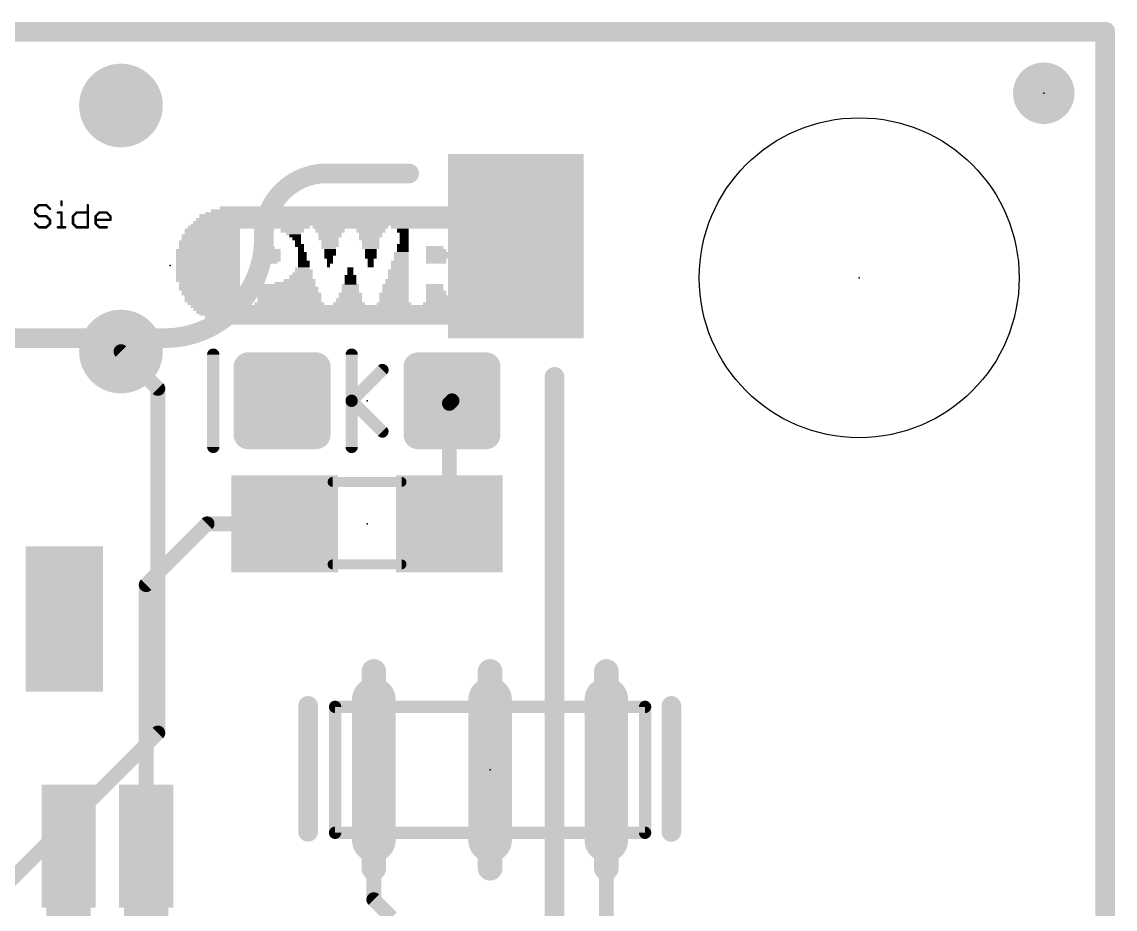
# Model space of a CAD drawing. Extents: x -41 to 66, y -16 to 27.
# Drawn here: x 14.22 to 25.5, y 17.61 to 26.77 of the extents above; entities that cross this region are included whole.
import ezdxf

# ---------------------------------------------------------------- set-up
doc = ezdxf.new("R2010")
doc.units = 0
for name, color, linetype in [('1', 12, 'CONTINUOUS'), ('16', 132, 'CONTINUOUS'), ('17', 110, 'CONTINUOUS'), ('20', 31, 'CONTINUOUS'), ('21', 41, 'CONTINUOUS'), ('22', 40, 'CONTINUOUS'), ('23', 53, 'CONTINUOUS'), ('51', 53, 'CONTINUOUS')]:
    doc.layers.add(name, color=color, linetype=linetype)

# ---------------------------------------------------------------- blocks, each defined once
blk = doc.blocks.new('RECT160000X160000R30')
at = {"const_width": 0.15}
blk.add_lwpolyline([(0.425, -0.35), (0.425, 0.35, 0.4142), (0.35, 0.425), (-0.35, 0.425, 0.4142), (-0.425, 0.35), (-0.425, -0.35, 0.4142), (-0.35, -0.425), (0.35, -0.425, 0.4142)], format="xyb", close=True, dxfattribs=at)
blk.add_solid([(-0.3754, -0.3754), (0.3754, -0.3754), (-0.3754, 0.3754), (0.3754, 0.3754)])
blk = doc.blocks.new('PIE')
at = {"const_width": 0.5}
blk.add_lwpolyline([(0, -0.25, 1), (0, 0.25, 1), (0, -0.25)], format="xyb", dxfattribs=at)
blk = doc.blocks.new('RECT')
blk.add_solid([(-0.5, -0.5), (0.5, -0.5), (-0.5, 0.5), (0.5, 0.5)])
blk = doc.blocks.new('ROUNDP')
at = {"const_width": 0.5}
blk.add_lwpolyline([(0, -0.25, 1), (0, 0.25, 1), (0, -0.25)], format="xyb", dxfattribs=at)
blk = doc.blocks.new('RECT72000X304800R100')
at = {"const_width": 0.225}
blk.add_lwpolyline([(0.1125, -0.7275), (0.1125, 0.7275, 0.4142), (0, 0.84), (0, 0.84, 0.4142), (-0.1125, 0.7275), (-0.1125, -0.7275, 0.4142), (0, -0.84), (0, -0.84, 0.4142)], format="xyb", close=True, dxfattribs=at)
blk.add_solid([(-0.0254, -0.7529), (0.0254, -0.7529), (-0.0254, 0.7529), (0.0254, 0.7529)])

msp = doc.modelspace()

# ---------------------------------------------------------------- linework, layer by layer
at = {"layer": '1'}
for points, const_width in [([(0, 26.67), (25.4, 26.67)], 0.2032), ([(25.4, 26.67), (25.4, 0)], 0.2032), ([(18.63, 22.833), (18.657, 22.86)], 0.1524), ([(18.63, 21.59), (18.63, 22.833)], 0.1524), ([(16.129, 21.59), (15.5, 20.961)], 0.1524), ([(16.93, 21.59), (16.129, 21.59)], 0.1524), ([(15.5, 18.2626), (15.5, 20.961)], 0.1524), ([(17.85, 19.05), (17.85, 20.066)], 0.254), ([(19.05, 19.05), (19.05, 20.066)], 0.254), ([(20.25, 19.05), (20.25, 20.066)], 0.254), ([(17.85, 18.034), (17.85, 19.05)], 0.254), ([(17.85, 19.05), (17.85, 17.71)], 0.1524), ([(19.05, 19.05), (19.05, 18.034)], 0.254), ([(20.25, 19.05), (20.25, 18.034)], 0.254), ([(20.25, 19.05), (20.25, 17.075)], 0.1524), ([(17.85, 17.71), (18.034, 17.526)], 0.1524)]:
    msp.add_lwpolyline(points, dxfattribs=dict(at, const_width=const_width))
for points, const_width in [([(25.4508, 26.67, 1), (25.3492, 26.67)], 0.1016), ([(25.4, 26.6192, 1), (25.4, 26.7208)], 0.1016), ([(18.6681, 22.833, 1), (18.5919, 22.833)], 0.0762), ([(18.6839, 22.8331, 1), (18.6301, 22.8869)], 0.0762), ([(18.6031, 22.8599, 1), (18.6569, 22.8061)], 0.0762), ([(16.129, 21.6281, 1), (16.129, 21.5519)], 0.0762), ([(16.1559, 21.5631, 1), (16.1021, 21.6169)], 0.0762), ([(16.93, 21.5519, 1), (16.93, 21.6281)], 0.0762), ([(18.5919, 21.59, 1), (18.6681, 21.59)], 0.0762), ([(15.5381, 20.961, 1), (15.4619, 20.961)], 0.0762), ([(15.4731, 20.9879, 1), (15.5269, 20.9341)], 0.0762), ([(17.9135, 20.066, 1), (17.7865, 20.066)], 0.127), ([(19.1135, 20.066, 1), (18.9865, 20.066)], 0.127), ([(20.3135, 20.066, 1), (20.1865, 20.066)], 0.127), ([(17.9135, 19.05, 1), (17.7865, 19.05)], 0.127), ([(17.7865, 19.05, 1), (17.9135, 19.05)], 0.127), ([(17.8881, 19.05, 1), (17.8119, 19.05)], 0.0762), ([(19.1135, 19.05, 1), (18.9865, 19.05)], 0.127), ([(18.9865, 19.05, 1), (19.1135, 19.05)], 0.127), ([(20.3135, 19.05, 1), (20.1865, 19.05)], 0.127), ([(20.1865, 19.05, 1), (20.3135, 19.05)], 0.127), ([(20.2881, 19.05, 1), (20.2119, 19.05)], 0.0762), ([(15.4619, 18.2626, 1), (15.5381, 18.2626)], 0.0762), ([(17.7865, 18.034, 1), (17.9135, 18.034)], 0.127), ([(18.9865, 18.034, 1), (19.1135, 18.034)], 0.127), ([(20.1865, 18.034, 1), (20.3135, 18.034)], 0.127), ([(17.8119, 17.71, 1), (17.8881, 17.71)], 0.0762), ([(17.8769, 17.7369, 1), (17.8231, 17.6831)], 0.0762)]:
    msp.add_lwpolyline(points, format="xyb", dxfattribs=dict(at, const_width=const_width))
at = {"layer": '16'}
for points, const_width in [([(0, 26.67), (25.4, 26.67)], 0.2032), ([(25.4, 26.67), (25.4, 0)], 0.2032), ([(15.621, 22.987), (15.24, 23.368)], 0.1524), ([(15.621, 19.431), (15.621, 22.987)], 0.1524), ([(13.97, 17.78), (15.621, 19.431)], 0.1524)]:
    msp.add_lwpolyline(points, dxfattribs=dict(at, const_width=const_width))
for points, const_width in [([(25.4508, 26.67, 1), (25.3492, 26.67)], 0.1016), ([(25.4, 26.6192, 1), (25.4, 26.7208)], 0.1016), ([(15.2669, 23.3949, 1), (15.2131, 23.3411)], 0.0762), ([(15.6591, 22.987, 1), (15.5829, 22.987)], 0.0762), ([(15.5941, 22.9601, 1), (15.6479, 23.0139)], 0.0762), ([(15.5829, 19.431, 1), (15.6591, 19.431)], 0.0762), ([(15.6479, 19.4041, 1), (15.5941, 19.4579)], 0.0762)]:
    msp.add_lwpolyline(points, format="xyb", dxfattribs=dict(at, const_width=const_width))
at = {"layer": '20', "const_width": 0.2032}
for points in [[(25.4, 26.67), (0, 26.67)], [(25.4, 0), (25.4, 26.67)]]:
    msp.add_lwpolyline(points, dxfattribs=at)
at = {"layer": '20', "const_width": 0.1016}
for points in [[(25.4508, 26.67, 1), (25.3492, 26.67)], [(25.4, 26.6192, 1), (25.4, 26.7208)]]:
    msp.add_lwpolyline(points, format="xyb", dxfattribs=at)
at = {"layer": '20'}
msp.add_circle((22.86, 24.13), 1.651, dxfattribs=at)
at = {"layer": '21'}
for points, const_width in [([(16.1925, 22.3838), (16.1925, 23.3362)], 0.127), ([(17.1713, 18.4102), (17.1713, 19.7102)], 0.2032), ([(20.9211, 19.7102), (20.9211, 18.4102)], 0.2032)]:
    msp.add_lwpolyline(points, dxfattribs=dict(at, const_width=const_width))
for points, const_width in [([(16.2242, 23.3362, 1), (16.1608, 23.3362)], 0.0635), ([(16.1608, 22.3838, 1), (16.2242, 22.3838)], 0.0635), ([(17.2221, 19.7102, 1), (17.1205, 19.7102)], 0.1016), ([(20.9719, 19.7102, 1), (20.8703, 19.7102)], 0.1016), ([(17.1205, 18.4102, 1), (17.2221, 18.4102)], 0.1016), ([(20.8703, 18.4102, 1), (20.9719, 18.4102)], 0.1016)]:
    msp.add_lwpolyline(points, format="xyb", dxfattribs=dict(at, const_width=const_width))
at = {"layer": '22'}
for points, const_width in [([(17.415, 25.206, 0.4599), (16.715, 24.506)], 0.2032), ([(17.415, 25.2568, 1), (17.415, 25.1552)], 0.1016), ([(17.4111, 25.1553, 1), (17.4189, 25.2567)], 0.1016), ([(18.215, 25.1552, 1), (18.215, 25.2568)], 0.1016), ([(15.715, 23.506, 0.4), (16.715, 24.506)], 0.2032), ([(16.7658, 24.5048, 1), (16.6642, 24.5072)], 0.1016), ([(16.6643, 24.5021, 1), (16.7657, 24.5099)], 0.1016), ([(15.7138, 23.5568, 1), (15.7162, 23.4552)], 0.1016), ([(15.715, 23.4552, 1), (15.715, 23.5568)], 0.1016), ([(19.7658, 23.106, 1), (19.6642, 23.106)], 0.1016)]:
    msp.add_lwpolyline(points, format="xyb", dxfattribs=dict(at, const_width=const_width))
at = {"layer": '22', "const_width": 0.2032}
for points in [[(17.415, 25.206), (18.215, 25.206)], [(15.715, 23.506), (7.315, 23.506)], [(19.715, 9.906), (19.715, 23.106)]]:
    msp.add_lwpolyline(points, dxfattribs=at)
at = {"layer": '23'}
for p in [(24.765, 26.035), (15.748, 24.257), (22.86, 24.13), (17.78, 22.86), (17.78, 21.59), (19.05, 19.05)]:
    msp.add_point(p, dxfattribs=at)
at = {"layer": '51'}
for points, const_width in [([(14.393, 24.8795), (14.3548, 24.8414)], 0.0254), ([(14.3548, 24.8414), (14.3548, 24.8032)], 0.0254), ([(14.4692, 24.8795), (14.393, 24.8795)], 0.0254), ([(14.5074, 24.8414), (14.4692, 24.8795)], 0.0254), ([(14.6269, 24.9176), (14.6269, 24.8795)], 0.0254), ([(14.8972, 24.8795), (14.8972, 24.6507)], 0.0254), ([(14.3548, 24.8032), (14.393, 24.7651)], 0.0254), ([(14.393, 24.7651), (14.4692, 24.7651)], 0.0254), ([(14.4692, 24.7651), (14.5074, 24.727)], 0.0254), ([(14.5074, 24.727), (14.5074, 24.6888)], 0.0254), ([(14.5887, 24.8032), (14.6269, 24.8032)], 0.0254), ([(14.6269, 24.8032), (14.6269, 24.6507)], 0.0254), ([(14.7446, 24.7651), (14.7828, 24.8032)], 0.0254), ([(14.7446, 24.6888), (14.7446, 24.7651)], 0.0254), ([(14.7828, 24.8032), (14.8972, 24.8032)], 0.0254), ([(14.9785, 24.7651), (15.0167, 24.8032)], 0.0254), ([(14.9785, 24.6888), (14.9785, 24.7651)], 0.0254), ([(15.1311, 24.727), (14.9785, 24.727)], 0.0254), ([(15.0167, 24.8032), (15.0929, 24.8032)], 0.0254), ([(15.0929, 24.8032), (15.1311, 24.7651)], 0.0254), ([(15.1311, 24.7651), (15.1311, 24.727)], 0.0254), ([(14.393, 24.6507), (14.3548, 24.6888)], 0.0254), ([(14.4692, 24.6507), (14.393, 24.6507)], 0.0254), ([(14.5074, 24.6888), (14.4692, 24.6507)], 0.0254), ([(14.5887, 24.6507), (14.665, 24.6507)], 0.0254), ([(14.7828, 24.6507), (14.7446, 24.6888)], 0.0254), ([(14.8972, 24.6507), (14.7828, 24.6507)], 0.0254), ([(15.0167, 24.6507), (14.9785, 24.6888)], 0.0254), ([(15.0929, 24.6507), (15.0167, 24.6507)], 0.0254), ([(17.6212, 22.86), (17.6212, 23.3362)], 0.127), ([(17.6212, 22.86), (17.9388, 23.1775)], 0.127), ([(17.6212, 22.3838), (17.6212, 22.86)], 0.127), ([(17.6212, 22.86), (17.9388, 22.5425)], 0.127), ([(17.424, 22.022), (18.136, 22.022)], 0.1016), ([(17.424, 21.171), (18.136, 21.171)], 0.1016), ([(17.45, 19.7), (20.65, 19.7)], 0.127), ([(17.45, 18.4), (17.45, 19.7)], 0.127), ([(20.65, 19.7), (20.65, 18.4)], 0.127), ([(20.65, 18.4), (17.45, 18.4)], 0.127)]:
    msp.add_lwpolyline(points, dxfattribs=dict(at, const_width=const_width))
for points, const_width in [([(14.3612, 24.8414, 1), (14.3485, 24.8414)], 0.0127), ([(14.3504, 24.8459, 1), (14.3593, 24.8369)], 0.0127), ([(14.393, 24.8858, 1), (14.393, 24.8731)], 0.0127), ([(14.3975, 24.875, 1), (14.3885, 24.884)], 0.0127), ([(14.4737, 24.884, 1), (14.4648, 24.875)], 0.0127), ([(14.4692, 24.8731, 1), (14.4692, 24.8858)], 0.0127), ([(14.5029, 24.8369, 1), (14.5119, 24.8459)], 0.0127), ([(14.6332, 24.9176, 1), (14.6205, 24.9176)], 0.0127), ([(14.6205, 24.8795, 1), (14.6332, 24.8795)], 0.0127), ([(14.9035, 24.8795, 1), (14.8908, 24.8795)], 0.0127), ([(14.3485, 24.8032, 1), (14.3612, 24.8032)], 0.0127), ([(14.3593, 24.8077, 1), (14.3504, 24.7987)], 0.0127), ([(14.393, 24.7714, 1), (14.393, 24.7587)], 0.0127), ([(14.3885, 24.7606, 1), (14.3975, 24.7696)], 0.0127), ([(14.4737, 24.7696, 1), (14.4648, 24.7606)], 0.0127), ([(14.4692, 24.7587, 1), (14.4692, 24.7714)], 0.0127), ([(14.5137, 24.727, 1), (14.501, 24.727)], 0.0127), ([(14.5029, 24.7225, 1), (14.5119, 24.7315)], 0.0127), ([(14.5887, 24.8096, 1), (14.5887, 24.7969)], 0.0127), ([(14.6332, 24.8032, 1), (14.6205, 24.8032)], 0.0127), ([(14.6269, 24.7969, 1), (14.6269, 24.8096)], 0.0127), ([(14.751, 24.7651, 1), (14.7383, 24.7651)], 0.0127), ([(14.7402, 24.7696, 1), (14.7491, 24.7606)], 0.0127), ([(14.7828, 24.8096, 1), (14.7828, 24.7969)], 0.0127), ([(14.7873, 24.7987, 1), (14.7783, 24.8077)], 0.0127), ([(14.8972, 24.7969, 1), (14.8972, 24.8096)], 0.0127), ([(14.974, 24.7696, 1), (14.983, 24.7606)], 0.0127), ([(14.9785, 24.7333, 1), (14.9785, 24.7206)], 0.0127), ([(14.9849, 24.7651, 1), (14.9722, 24.7651)], 0.0127), ([(15.0167, 24.8096, 1), (15.0167, 24.7969)], 0.0127), ([(15.0211, 24.7987, 1), (15.0122, 24.8077)], 0.0127), ([(15.0974, 24.8077, 1), (15.0884, 24.7987)], 0.0127), ([(15.0929, 24.7969, 1), (15.0929, 24.8096)], 0.0127), ([(15.1374, 24.7651, 1), (15.1247, 24.7651)], 0.0127), ([(15.1247, 24.727, 1), (15.1374, 24.727)], 0.0127), ([(15.1266, 24.7606, 1), (15.1355, 24.7696)], 0.0127), ([(15.1311, 24.7206, 1), (15.1311, 24.7333)], 0.0127), ([(14.3593, 24.6933, 1), (14.3504, 24.6843)], 0.0127), ([(14.393, 24.6571, 1), (14.393, 24.6443)], 0.0127), ([(14.3885, 24.6462, 1), (14.3975, 24.6552)], 0.0127), ([(14.4648, 24.6552, 1), (14.4737, 24.6462)], 0.0127), ([(14.4692, 24.6443, 1), (14.4692, 24.6571)], 0.0127), ([(14.501, 24.6888, 1), (14.5137, 24.6888)], 0.0127), ([(14.5119, 24.6843, 1), (14.5029, 24.6933)], 0.0127), ([(14.5887, 24.6571, 1), (14.5887, 24.6443)], 0.0127), ([(14.6205, 24.6507, 1), (14.6332, 24.6507)], 0.0127), ([(14.665, 24.6443, 1), (14.665, 24.6571)], 0.0127), ([(14.7491, 24.6933, 1), (14.7402, 24.6843)], 0.0127), ([(14.7383, 24.6888, 1), (14.751, 24.6888)], 0.0127), ([(14.7828, 24.6571, 1), (14.7828, 24.6443)], 0.0127), ([(14.7783, 24.6462, 1), (14.7873, 24.6552)], 0.0127), ([(14.8908, 24.6507, 1), (14.9035, 24.6507)], 0.0127), ([(14.8972, 24.6443, 1), (14.8972, 24.6571)], 0.0127), ([(14.983, 24.6933, 1), (14.974, 24.6843)], 0.0127), ([(14.9722, 24.6888, 1), (14.9849, 24.6888)], 0.0127), ([(15.0167, 24.6571, 1), (15.0167, 24.6443)], 0.0127), ([(15.0122, 24.6462, 1), (15.0211, 24.6552)], 0.0127), ([(15.0929, 24.6443, 1), (15.0929, 24.6571)], 0.0127), ([(17.653, 23.3362, 1), (17.5895, 23.3362)], 0.0635), ([(17.9612, 23.155, 1), (17.9163, 23.2)], 0.0635), ([(17.6437, 22.8825, 1), (17.5988, 22.8375)], 0.0635), ([(17.5988, 22.8825, 1), (17.6437, 22.8375)], 0.0635), ([(17.653, 22.86, 1), (17.5895, 22.86)], 0.0635), ([(17.5895, 22.86, 1), (17.653, 22.86)], 0.0635), ([(17.9163, 22.52, 1), (17.9612, 22.565)], 0.0635), ([(17.5895, 22.3838, 1), (17.653, 22.3838)], 0.0635), ([(17.424, 22.0474, 1), (17.424, 21.9966)], 0.0508), ([(18.136, 21.9966, 1), (18.136, 22.0474)], 0.0508), ([(17.424, 21.1964, 1), (17.424, 21.1456)], 0.0508), ([(18.136, 21.1456, 1), (18.136, 21.1964)], 0.0508), ([(17.45, 19.7317, 1), (17.45, 19.6683)], 0.0635), ([(17.4817, 19.7, 1), (17.4183, 19.7)], 0.0635), ([(20.6818, 19.7, 1), (20.6183, 19.7)], 0.0635), ([(20.65, 19.6683, 1), (20.65, 19.7317)], 0.0635), ([(17.45, 18.4318, 1), (17.45, 18.3683)], 0.0635), ([(17.4183, 18.4, 1), (17.4817, 18.4)], 0.0635), ([(20.6183, 18.4, 1), (20.6818, 18.4)], 0.0635), ([(20.65, 18.3683, 1), (20.65, 18.4318)], 0.0635)]:
    msp.add_lwpolyline(points, format="xyb", dxfattribs=dict(at, const_width=const_width))

# ---------------------------------------------------------------- block references
at = {"layer": '1', "xscale": 0.635, "yscale": 0.635}
msp.add_blockref('PIE', (24.765, 26.035), dxfattribs=at)
at = {"layer": '1', "rotation": 90}
for p in [(16.903, 22.86), (18.657, 22.86)]:
    msp.add_blockref('RECT160000X160000R30', p, dxfattribs=at)
at = {"layer": '1', "xscale": 1.1}
for p in [(16.93, 21.59), (18.63, 21.59)]:
    msp.add_blockref('RECT', p, dxfattribs=at)
at = {"layer": '1'}
for p in [(17.85, 19.05), (19.05, 19.05), (20.25, 19.05)]:
    msp.add_blockref('RECT72000X304800R100', p, dxfattribs=at)
at = {"layer": '1', "xscale": 0.5588, "yscale": 1.27, "rotation": 180}
for p in [(14.7, 18.2626), (15.5, 18.2626)]:
    msp.add_blockref('RECT', p, dxfattribs=at)
at = {"layer": '16', "rotation": 180}
for p, xscale, yscale in [((19.315, 24.456), 1.4, 1.9), ((14.655, 20.606), 0.8, 1.5)]:
    msp.add_blockref('RECT', p, dxfattribs=dict(at, xscale=xscale, yscale=yscale))
at = {"layer": '17', "xscale": 0.8636, "yscale": 0.8636}
for p in [(15.24, 25.908), (15.24, 25.908), (15.24, 23.368), (15.24, 23.368)]:
    msp.add_blockref('ROUNDP', p, dxfattribs=at)
at = {"layer": '21'}
for p, xscale, yscale in [((17.623, 24.822), 2.91, 0.03), ((17.623, 24.852), 2.73, 0.03), ((17.623, 24.702), 3.27, 0.03), ((17.623, 24.732), 3.21, 0.03), ((17.623, 24.767), 3.15, 0.04), ((17.623, 24.797), 3.03, 0.02), ((16.183, 24.617), 0.57, 0.04), ((16.558, 24.652), 1.26, 0.03), ((17.623, 24.677), 3.33, 0.02), ((17.008, 24.617), 0.24, 0.04), ((17.608, 24.652), 0.78, 0.03), ((17.398, 24.617), 0.3, 0.04), ((17.818, 24.617), 0.3, 0.04), ((18.673, 24.652), 1.29, 0.03), ((18.148, 24.617), 0.12, 0.04), ((18.988, 24.617), 0.72, 0.04), ((16.153, 24.497), 0.63, 0.04), ((16.168, 24.562), 0.6, 0.03), ((16.168, 24.532), 0.6, 0.03), ((16.183, 24.582), 0.57, 0.03), ((17.023, 24.582), 0.15, 0.03), ((17.038, 24.562), 0.12, 0.03), ((17.053, 24.532), 0.09, 0.03), ((17.068, 24.497), 0.06, 0.04), ((17.398, 24.582), 0.24, 0.03), ((17.398, 24.562), 0.24, 0.03), ((17.383, 24.532), 0.21, 0.03), ((17.398, 24.497), 0.18, 0.04), ((17.818, 24.582), 0.24, 0.03), ((17.818, 24.562), 0.24, 0.03), ((17.803, 24.532), 0.21, 0.03), ((17.818, 24.497), 0.18, 0.04), ((18.163, 24.582), 0.09, 0.03), ((18.163, 24.562), 0.09, 0.03), ((18.163, 24.532), 0.09, 0.03), ((18.163, 24.497), 0.09, 0.04), ((19.018, 24.582), 0.66, 0.03), ((19.048, 24.562), 0.66, 0.03), ((19.063, 24.532), 0.63, 0.03), ((19.093, 24.497), 0.63, 0.04), ((16.138, 24.412), 0.66, 0.03), ((16.138, 24.377), 0.66, 0.04), ((16.153, 24.462), 0.63, 0.03), ((16.153, 24.442), 0.63, 0.03), ((16.738, 24.442), 0.18, 0.03), ((16.768, 24.412), 0.24, 0.03), ((16.768, 24.377), 0.24, 0.04), ((17.083, 24.462), 0.09, 0.03), ((17.098, 24.442), 0.06, 0.03), ((17.098, 24.412), 0.06, 0.03), ((17.113, 24.377), 0.09, 0.04), ((17.398, 24.462), 0.18, 0.03), ((17.383, 24.442), 0.15, 0.03), ((17.398, 24.412), 0.12, 0.03), ((17.398, 24.377), 0.12, 0.04), ((17.818, 24.462), 0.18, 0.03), ((17.818, 24.442), 0.18, 0.03), ((17.818, 24.412), 0.12, 0.03), ((17.818, 24.377), 0.12, 0.04), ((18.133, 24.377), 0.15, 0.04), ((18.148, 24.462), 0.12, 0.03), ((18.148, 24.442), 0.12, 0.03), ((18.148, 24.412), 0.12, 0.03), ((18.478, 24.442), 0.18, 0.03), ((18.493, 24.412), 0.21, 0.03), ((18.508, 24.377), 0.24, 0.04), ((19.093, 24.462), 0.63, 0.03), ((19.093, 24.442), 0.63, 0.03), ((19.123, 24.412), 0.63, 0.03), ((19.123, 24.377), 0.63, 0.04), ((16.138, 24.342), 0.66, 0.03), ((16.138, 24.312), 0.66, 0.03), ((16.138, 24.292), 0.66, 0.03), ((16.138, 24.257), 0.66, 0.04), ((16.768, 24.342), 0.24, 0.03), ((16.768, 24.312), 0.24, 0.03), ((16.753, 24.292), 0.21, 0.03), ((17.113, 24.342), 0.09, 0.03), ((17.113, 24.312), 0.09, 0.03), ((17.128, 24.292), 0.12, 0.03), ((17.128, 24.257), 0.12, 0.04), ((17.383, 24.342), 0.09, 0.03), ((17.398, 24.312), 0.06, 0.03), ((17.398, 24.292), 0.06, 0.03), ((17.383, 24.257), 0.03, 0.04), ((17.818, 24.342), 0.12, 0.03), ((17.818, 24.312), 0.06, 0.03), ((17.818, 24.292), 0.06, 0.03), ((17.818, 24.257), 0.06, 0.04), ((18.118, 24.292), 0.18, 0.03), ((18.118, 24.257), 0.18, 0.04), ((18.133, 24.342), 0.15, 0.03), ((18.133, 24.312), 0.15, 0.03), ((18.508, 24.342), 0.24, 0.03), ((18.493, 24.312), 0.21, 0.03), ((18.493, 24.292), 0.21, 0.03), ((19.108, 24.257), 0.66, 0.04), ((19.123, 24.342), 0.63, 0.03), ((19.123, 24.312), 0.63, 0.03), ((19.123, 24.292), 0.63, 0.03), ((16.138, 24.222), 0.66, 0.03), ((16.138, 24.202), 0.66, 0.03), ((16.138, 24.172), 0.66, 0.03), ((16.138, 24.137), 0.66, 0.04), ((17.098, 24.137), 0.24, 0.04), ((17.113, 24.172), 0.21, 0.03), ((17.113, 24.222), 0.15, 0.03), ((17.128, 24.202), 0.18, 0.03), ((17.608, 24.137), 0.12, 0.04), ((17.608, 24.222), 0.06, 0.03), ((17.608, 24.202), 0.06, 0.03), ((17.608, 24.172), 0.06, 0.03), ((18.103, 24.202), 0.21, 0.03), ((18.103, 24.172), 0.21, 0.03), ((18.103, 24.137), 0.21, 0.04), ((18.118, 24.222), 0.18, 0.03), ((19.078, 24.172), 0.72, 0.03), ((19.078, 24.137), 0.72, 0.04), ((19.093, 24.202), 0.69, 0.03), ((19.108, 24.222), 0.66, 0.03), ((16.138, 24.102), 0.66, 0.03), ((16.153, 24.072), 0.63, 0.03), ((16.153, 24.052), 0.63, 0.03), ((16.153, 24.017), 0.63, 0.04), ((16.948, 24.052), 0.6, 0.03), ((16.963, 24.017), 0.63, 0.04), ((17.038, 24.072), 0.42, 0.03), ((17.083, 24.102), 0.33, 0.03), ((17.608, 24.052), 0.18, 0.03), ((17.608, 24.017), 0.18, 0.04), ((17.608, 24.102), 0.12, 0.03), ((17.608, 24.072), 0.12, 0.03), ((18.073, 24.052), 0.27, 0.03), ((18.073, 24.017), 0.27, 0.04), ((18.088, 24.102), 0.24, 0.03), ((18.088, 24.072), 0.24, 0.03), ((18.478, 24.052), 0.18, 0.03), ((18.478, 24.017), 0.18, 0.04), ((19.093, 24.102), 0.69, 0.03), ((19.078, 24.072), 0.66, 0.03), ((19.093, 24.052), 0.63, 0.03), ((19.093, 24.017), 0.63, 0.04), ((16.168, 23.982), 0.6, 0.03), ((16.168, 23.962), 0.6, 0.03), ((16.183, 23.932), 0.57, 0.03), ((16.963, 23.982), 0.63, 0.03), ((16.978, 23.962), 0.66, 0.03), ((16.978, 23.932), 0.66, 0.03), ((17.608, 23.962), 0.24, 0.03), ((17.608, 23.932), 0.24, 0.03), ((17.608, 23.982), 0.18, 0.03), ((18.058, 23.962), 0.3, 0.03), ((18.058, 23.932), 0.3, 0.03), ((18.073, 23.982), 0.27, 0.03), ((18.493, 23.982), 0.21, 0.03), ((18.493, 23.962), 0.21, 0.03), ((18.508, 23.932), 0.24, 0.03), ((19.093, 23.982), 0.57, 0.03), ((19.093, 23.962), 0.57, 0.03), ((19.078, 23.932), 0.54, 0.03), ((16.183, 23.897), 0.57, 0.04), ((16.213, 23.862), 0.57, 0.03), ((17.623, 23.832), 3.33, 0.03), ((17.623, 23.802), 3.27, 0.03), ((16.978, 23.862), 0.72, 0.03), ((16.978, 23.897), 0.66, 0.04), ((17.593, 23.862), 0.33, 0.03), ((17.593, 23.897), 0.27, 0.04), ((18.058, 23.862), 0.36, 0.03), ((18.058, 23.897), 0.3, 0.04), ((18.508, 23.862), 0.3, 0.03), ((18.508, 23.897), 0.24, 0.04), ((19.033, 23.862), 0.57, 0.03), ((19.078, 23.897), 0.54, 0.04), ((17.623, 23.772), 3.21, 0.03), ((17.623, 23.752), 3.15, 0.03), ((17.623, 23.722), 3.03, 0.03), ((17.623, 23.692), 2.91, 0.03), ((17.623, 23.662), 2.73, 0.03)]:
    msp.add_blockref('RECT', p, dxfattribs=dict(at, xscale=xscale, yscale=yscale))
at = {"layer": '51', "xscale": 0.5001, "yscale": 0.95}
for p in [(17.1919, 21.5951), (18.3603, 21.5951)]:
    msp.add_blockref('RECT', p, dxfattribs=at)
at = {"layer": '51', "xscale": 0.4572, "yscale": 0.9906, "rotation": 180}
for p in [(14.7, 18.0213), (15.5, 18.0213)]:
    msp.add_blockref('RECT', p, dxfattribs=at)

doc.saveas('drawing.dxf')
